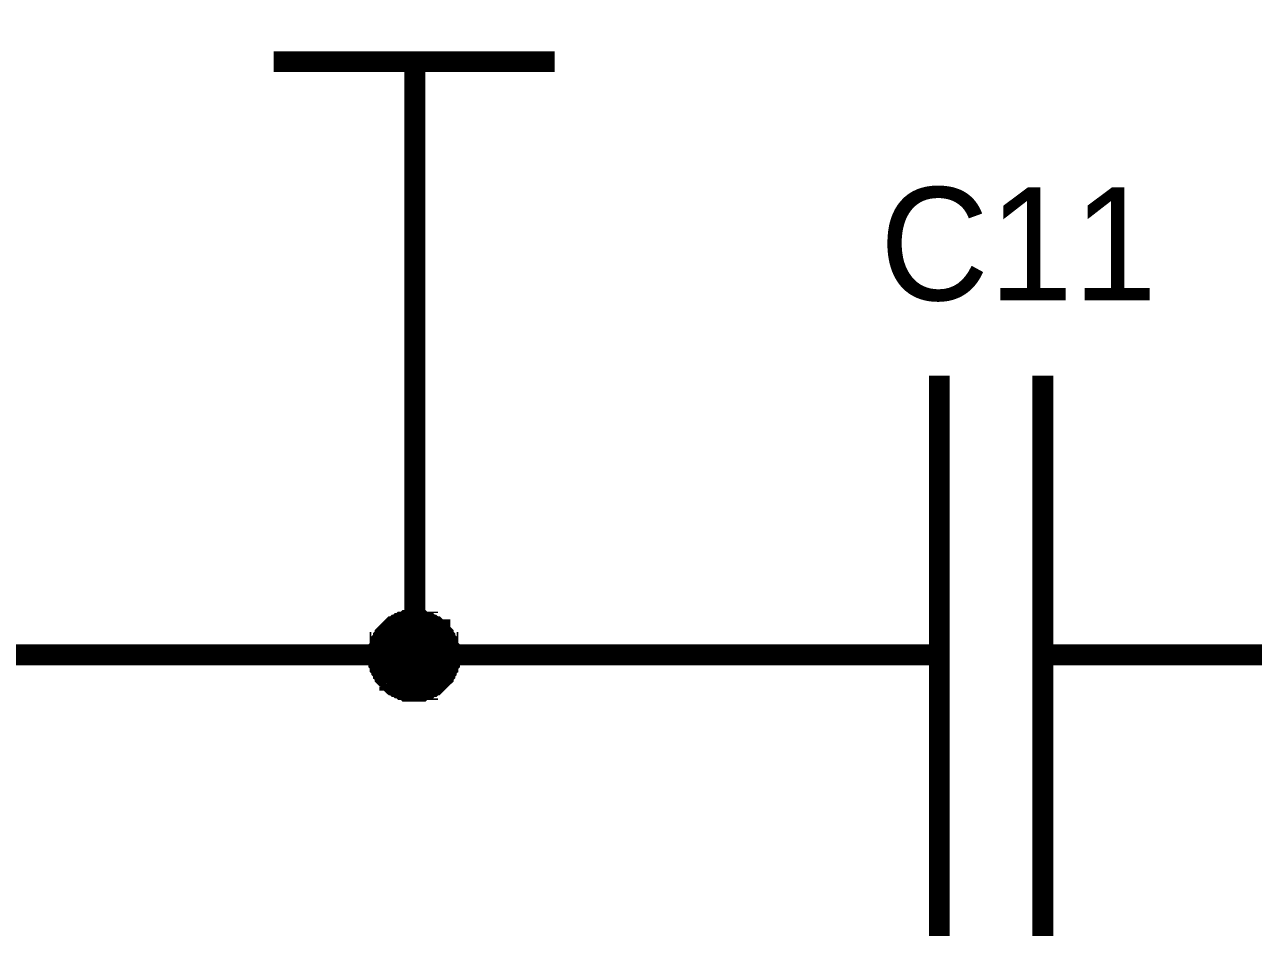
# Model space of a CAD drawing. Header units: millimetres. Extents: x 0 to 841, y 0 to 594.
# Drawn here: x 409.44 to 427.01, y 235.83 to 249.02 of the extents above; entities that cross this region are included whole.
import ezdxf

# ---------------------------------------------------------------- set-up
doc = ezdxf.new("R2010")
doc.units = ezdxf.units.MM
doc.layers.add('Sheet', color=255, linetype='Continuous')

msp = doc.modelspace()

# ---------------------------------------------------------------- linework, layer by layer
at = {"layer": 'Sheet'}
for points, const_width in [([(426.519, 239.999), (430, 239.999), (430, 249.993), (430, 259.987), (426.519, 259.987)], 0.3), ([(412.999, 248.488), (417.019, 248.488)], 0.3), ([(415.02, 248.488), (415.02, 245.995)], 0.3), ([(415.02, 245.995), (415.02, 239.999), (402.511, 239.999), (402.511, 242.492)], 0.3), ([(422.521, 235.978), (422.521, 243.996)], 0.3), ([(424.003, 235.978), (424.003, 243.996)], 0.3), ([(414.504, 239.999), (414.504, 240.021), (414.504, 240.044), (414.504, 240.066), (414.504, 240.088), (414.526, 240.111), (414.526, 240.133), (414.526, 240.178), (414.549, 240.178), (414.549, 240.201), (414.571, 240.223), (414.571, 240.246), (414.594, 240.268), (414.594, 240.291), (414.616, 240.313), (414.639, 240.336), (414.661, 240.358), (414.661, 240.358), (414.683, 240.38), (414.706, 240.403), (414.728, 240.403), (414.751, 240.425), (414.773, 240.425), (414.796, 240.448), (414.818, 240.448), (414.841, 240.47), (414.863, 240.47), (414.886, 240.47), (414.908, 240.493), (414.93, 240.493), (414.975, 240.493), (414.998, 240.493), (415.02, 240.493)], 0.3), ([(414.504, 239.999), (414.504, 240.021), (414.504, 240.044), (414.504, 240.066), (414.504, 240.088), (414.526, 240.111), (414.526, 240.133), (414.526, 240.178), (414.549, 240.178), (414.549, 240.201), (414.571, 240.223), (414.571, 240.246), (414.594, 240.268), (414.594, 240.291), (414.616, 240.313), (414.639, 240.336), (414.661, 240.358), (414.661, 240.358), (414.683, 240.38), (414.706, 240.403), (414.728, 240.403), (414.751, 240.425), (414.773, 240.425), (414.796, 240.448), (414.818, 240.448), (414.841, 240.47), (414.863, 240.47), (414.886, 240.47), (414.908, 240.493), (414.93, 240.493), (414.975, 240.493), (414.998, 240.493), (415.02, 240.493)], 0.3), ([(414.504, 239.999), (414.504, 240.021), (414.504, 240.044), (414.504, 240.066), (414.504, 240.088), (414.526, 240.111), (414.526, 240.133), (414.526, 240.178), (414.549, 240.178), (414.549, 240.201), (414.571, 240.223), (414.571, 240.246), (414.594, 240.268), (414.594, 240.291), (414.616, 240.313), (414.639, 240.336), (414.661, 240.358), (414.661, 240.358), (414.683, 240.38), (414.706, 240.403), (414.728, 240.403), (414.751, 240.425), (414.773, 240.425), (414.796, 240.448), (414.818, 240.448), (414.841, 240.47), (414.863, 240.47), (414.886, 240.47), (414.908, 240.493), (414.93, 240.493), (414.975, 240.493), (414.998, 240.493), (415.02, 240.493)], 0.3), ([(414.504, 239.999), (414.504, 240.021), (414.504, 240.044), (414.504, 240.066), (414.504, 240.088), (414.526, 240.111), (414.526, 240.133), (414.526, 240.178), (414.549, 240.178), (414.549, 240.201), (414.571, 240.223), (414.571, 240.246), (414.594, 240.268), (414.594, 240.291), (414.616, 240.313), (414.639, 240.336), (414.661, 240.358), (414.661, 240.358), (414.683, 240.38), (414.706, 240.403), (414.728, 240.403), (414.751, 240.425), (414.773, 240.425), (414.796, 240.448), (414.818, 240.448), (414.841, 240.47), (414.863, 240.47), (414.886, 240.47), (414.908, 240.493), (414.93, 240.493), (414.975, 240.493), (414.998, 240.493), (415.02, 240.493)], 0.3), ([(415.02, 240.493), (415.02, 240.493)], 0.3), ([(415.02, 240.493), (415.043, 240.493), (415.065, 240.493), (415.088, 240.493), (415.11, 240.493), (415.133, 240.47), (415.155, 240.47), (415.2, 240.47), (415.2, 240.448), (415.222, 240.448), (415.245, 240.425), (415.267, 240.425), (415.29, 240.403), (415.312, 240.403), (415.335, 240.38), (415.357, 240.358), (415.38, 240.358), (415.38, 240.336), (415.402, 240.313), (415.425, 240.291), (415.425, 240.268), (415.447, 240.246), (415.447, 240.223), (415.469, 240.201), (415.469, 240.178), (415.492, 240.178), (415.492, 240.133), (415.492, 240.111), (415.514, 240.088), (415.514, 240.066), (415.514, 240.044), (415.514, 240.021), (415.514, 239.999)], 0.3), ([(415.02, 240.493), (415.02, 240.493)], 0.3), ([(415.02, 240.493), (415.043, 240.493), (415.065, 240.493), (415.088, 240.493), (415.11, 240.493), (415.133, 240.47), (415.155, 240.47), (415.2, 240.47), (415.2, 240.448), (415.222, 240.448), (415.245, 240.425), (415.267, 240.425), (415.29, 240.403), (415.312, 240.403), (415.335, 240.38), (415.357, 240.358), (415.38, 240.358), (415.38, 240.336), (415.402, 240.313), (415.425, 240.291), (415.425, 240.268), (415.447, 240.246), (415.447, 240.223), (415.469, 240.201), (415.469, 240.178), (415.492, 240.178), (415.492, 240.133), (415.492, 240.111), (415.514, 240.088), (415.514, 240.066), (415.514, 240.044), (415.514, 240.021), (415.514, 239.999)], 0.3), ([(415.02, 240.493), (415.02, 240.493)], 0.3), ([(415.02, 240.493), (415.043, 240.493), (415.065, 240.493), (415.088, 240.493), (415.11, 240.493), (415.133, 240.47), (415.155, 240.47), (415.2, 240.47), (415.2, 240.448), (415.222, 240.448), (415.245, 240.425), (415.267, 240.425), (415.29, 240.403), (415.312, 240.403), (415.335, 240.38), (415.357, 240.358), (415.38, 240.358), (415.38, 240.336), (415.402, 240.313), (415.425, 240.291), (415.425, 240.268), (415.447, 240.246), (415.447, 240.223), (415.469, 240.201), (415.469, 240.178), (415.492, 240.178), (415.492, 240.133), (415.492, 240.111), (415.514, 240.088), (415.514, 240.066), (415.514, 240.044), (415.514, 240.021), (415.514, 239.999)], 0.3), ([(415.02, 240.493), (415.02, 240.493)], 0.3), ([(415.02, 240.493), (415.043, 240.493), (415.065, 240.493), (415.088, 240.493), (415.11, 240.493), (415.133, 240.47), (415.155, 240.47), (415.2, 240.47), (415.2, 240.448), (415.222, 240.448), (415.245, 240.425), (415.267, 240.425), (415.29, 240.403), (415.312, 240.403), (415.335, 240.38), (415.357, 240.358), (415.38, 240.358), (415.38, 240.336), (415.402, 240.313), (415.425, 240.291), (415.425, 240.268), (415.447, 240.246), (415.447, 240.223), (415.469, 240.201), (415.469, 240.178), (415.492, 240.178), (415.492, 240.133), (415.492, 240.111), (415.514, 240.088), (415.514, 240.066), (415.514, 240.044), (415.514, 240.021), (415.514, 239.999)], 0.3), ([(414.504, 239.999), (414.504, 240.021), (414.504, 240.044), (414.504, 240.066), (414.504, 240.088), (414.526, 240.111), (414.526, 240.133), (414.526, 240.178), (414.549, 240.178), (414.549, 240.201), (414.571, 240.223), (414.571, 240.246), (414.594, 240.268), (414.594, 240.291), (414.616, 240.313), (414.639, 240.336), (414.661, 240.358), (414.661, 240.358), (414.683, 240.38), (414.706, 240.403), (414.728, 240.403), (414.751, 240.425), (414.773, 240.425), (414.796, 240.448), (414.818, 240.448), (414.841, 240.47), (414.863, 240.47), (414.886, 240.47), (414.908, 240.493), (414.93, 240.493), (414.975, 240.493), (414.998, 240.493), (415.02, 240.493)], 0.0991), ([(414.504, 239.999), (414.504, 240.021), (414.504, 240.044), (414.504, 240.066), (414.504, 240.088), (414.526, 240.111), (414.526, 240.133), (414.526, 240.178), (414.549, 240.178), (414.549, 240.201), (414.571, 240.223), (414.571, 240.246), (414.594, 240.268), (414.594, 240.291), (414.616, 240.313), (414.639, 240.336), (414.661, 240.358), (414.661, 240.358), (414.683, 240.38), (414.706, 240.403), (414.728, 240.403), (414.751, 240.425), (414.773, 240.425), (414.796, 240.448), (414.818, 240.448), (414.841, 240.47), (414.863, 240.47), (414.886, 240.47), (414.908, 240.493), (414.93, 240.493), (414.975, 240.493), (414.998, 240.493), (415.02, 240.493)], 0.0991), ([(414.504, 239.999), (414.504, 240.021), (414.504, 240.044), (414.504, 240.066), (414.504, 240.088), (414.526, 240.111), (414.526, 240.133), (414.526, 240.178), (414.549, 240.178), (414.549, 240.201), (414.571, 240.223), (414.571, 240.246), (414.594, 240.268), (414.594, 240.291), (414.616, 240.313), (414.639, 240.336), (414.661, 240.358), (414.661, 240.358), (414.683, 240.38), (414.706, 240.403), (414.728, 240.403), (414.751, 240.425), (414.773, 240.425), (414.796, 240.448), (414.818, 240.448), (414.841, 240.47), (414.863, 240.47), (414.886, 240.47), (414.908, 240.493), (414.93, 240.493), (414.975, 240.493), (414.998, 240.493), (415.02, 240.493)], 0.0991), ([(414.504, 239.999), (414.504, 240.021), (414.504, 240.044), (414.504, 240.066), (414.504, 240.088), (414.526, 240.111), (414.526, 240.133), (414.526, 240.178), (414.549, 240.178), (414.549, 240.201), (414.571, 240.223), (414.571, 240.246), (414.594, 240.268), (414.594, 240.291), (414.616, 240.313), (414.639, 240.336), (414.661, 240.358), (414.661, 240.358), (414.683, 240.38), (414.706, 240.403), (414.728, 240.403), (414.751, 240.425), (414.773, 240.425), (414.796, 240.448), (414.818, 240.448), (414.841, 240.47), (414.863, 240.47), (414.886, 240.47), (414.908, 240.493), (414.93, 240.493), (414.975, 240.493), (414.998, 240.493), (415.02, 240.493)], 0.0991), ([(415.02, 240.493), (415.02, 240.493)], 0.0991), ([(415.02, 240.493), (415.043, 240.493), (415.065, 240.493), (415.088, 240.493), (415.11, 240.493), (415.133, 240.47), (415.155, 240.47), (415.2, 240.47), (415.2, 240.448), (415.222, 240.448), (415.245, 240.425), (415.267, 240.425), (415.29, 240.403), (415.312, 240.403), (415.335, 240.38), (415.357, 240.358), (415.38, 240.358), (415.38, 240.336), (415.402, 240.313), (415.425, 240.291), (415.425, 240.268), (415.447, 240.246), (415.447, 240.223), (415.469, 240.201), (415.469, 240.178), (415.492, 240.178), (415.492, 240.133), (415.492, 240.111), (415.514, 240.088), (415.514, 240.066), (415.514, 240.044), (415.514, 240.021), (415.514, 239.999)], 0.0991), ([(415.02, 240.493), (415.02, 240.493)], 0.0991), ([(415.02, 240.493), (415.043, 240.493), (415.065, 240.493), (415.088, 240.493), (415.11, 240.493), (415.133, 240.47), (415.155, 240.47), (415.2, 240.47), (415.2, 240.448), (415.222, 240.448), (415.245, 240.425), (415.267, 240.425), (415.29, 240.403), (415.312, 240.403), (415.335, 240.38), (415.357, 240.358), (415.38, 240.358), (415.38, 240.336), (415.402, 240.313), (415.425, 240.291), (415.425, 240.268), (415.447, 240.246), (415.447, 240.223), (415.469, 240.201), (415.469, 240.178), (415.492, 240.178), (415.492, 240.133), (415.492, 240.111), (415.514, 240.088), (415.514, 240.066), (415.514, 240.044), (415.514, 240.021), (415.514, 239.999)], 0.0991), ([(415.02, 240.493), (415.02, 240.493)], 0.0991), ([(415.02, 240.493), (415.043, 240.493), (415.065, 240.493), (415.088, 240.493), (415.11, 240.493), (415.133, 240.47), (415.155, 240.47), (415.2, 240.47), (415.2, 240.448), (415.222, 240.448), (415.245, 240.425), (415.267, 240.425), (415.29, 240.403), (415.312, 240.403), (415.335, 240.38), (415.357, 240.358), (415.38, 240.358), (415.38, 240.336), (415.402, 240.313), (415.425, 240.291), (415.425, 240.268), (415.447, 240.246), (415.447, 240.223), (415.469, 240.201), (415.469, 240.178), (415.492, 240.178), (415.492, 240.133), (415.492, 240.111), (415.514, 240.088), (415.514, 240.066), (415.514, 240.044), (415.514, 240.021), (415.514, 239.999)], 0.0991), ([(415.02, 240.493), (415.02, 240.493)], 0.0991), ([(415.02, 240.493), (415.043, 240.493), (415.065, 240.493), (415.088, 240.493), (415.11, 240.493), (415.133, 240.47), (415.155, 240.47), (415.2, 240.47), (415.2, 240.448), (415.222, 240.448), (415.245, 240.425), (415.267, 240.425), (415.29, 240.403), (415.312, 240.403), (415.335, 240.38), (415.357, 240.358), (415.38, 240.358), (415.38, 240.336), (415.402, 240.313), (415.425, 240.291), (415.425, 240.268), (415.447, 240.246), (415.447, 240.223), (415.469, 240.201), (415.469, 240.178), (415.492, 240.178), (415.492, 240.133), (415.492, 240.111), (415.514, 240.088), (415.514, 240.066), (415.514, 240.044), (415.514, 240.021), (415.514, 239.999)], 0.0991), ([(415.02, 239.482), (414.998, 239.482), (414.975, 239.482), (414.93, 239.482), (414.908, 239.482), (414.886, 239.505), (414.863, 239.505), (414.841, 239.505), (414.818, 239.527), (414.796, 239.527), (414.773, 239.549), (414.751, 239.549), (414.728, 239.572), (414.706, 239.572), (414.683, 239.594), (414.661, 239.617), (414.661, 239.639), (414.639, 239.639), (414.616, 239.662), (414.594, 239.684), (414.594, 239.707), (414.571, 239.729), (414.571, 239.752), (414.549, 239.774), (414.549, 239.797), (414.526, 239.819), (414.526, 239.841), (414.526, 239.864), (414.504, 239.886), (414.504, 239.909), (414.504, 239.954), (414.504, 239.976), (414.504, 239.999)], 0.3), ([(414.504, 239.999), (414.504, 239.999)], 0.3), ([(415.02, 239.482), (414.998, 239.482), (414.975, 239.482), (414.93, 239.482), (414.908, 239.482), (414.886, 239.505), (414.863, 239.505), (414.841, 239.505), (414.818, 239.527), (414.796, 239.527), (414.773, 239.549), (414.751, 239.549), (414.728, 239.572), (414.706, 239.572), (414.683, 239.594), (414.661, 239.617), (414.661, 239.639), (414.639, 239.639), (414.616, 239.662), (414.594, 239.684), (414.594, 239.707), (414.571, 239.729), (414.571, 239.752), (414.549, 239.774), (414.549, 239.797), (414.526, 239.819), (414.526, 239.841), (414.526, 239.864), (414.504, 239.886), (414.504, 239.909), (414.504, 239.954), (414.504, 239.976), (414.504, 239.999)], 0.3), ([(414.504, 239.999), (414.504, 239.999)], 0.3), ([(415.02, 239.482), (414.998, 239.482), (414.975, 239.482), (414.93, 239.482), (414.908, 239.482), (414.886, 239.505), (414.863, 239.505), (414.841, 239.505), (414.818, 239.527), (414.796, 239.527), (414.773, 239.549), (414.751, 239.549), (414.728, 239.572), (414.706, 239.572), (414.683, 239.594), (414.661, 239.617), (414.661, 239.639), (414.639, 239.639), (414.616, 239.662), (414.594, 239.684), (414.594, 239.707), (414.571, 239.729), (414.571, 239.752), (414.549, 239.774), (414.549, 239.797), (414.526, 239.819), (414.526, 239.841), (414.526, 239.864), (414.504, 239.886), (414.504, 239.909), (414.504, 239.954), (414.504, 239.976), (414.504, 239.999)], 0.3), ([(414.504, 239.999), (414.504, 239.999)], 0.3), ([(415.02, 239.482), (414.998, 239.482), (414.975, 239.482), (414.93, 239.482), (414.908, 239.482), (414.886, 239.505), (414.863, 239.505), (414.841, 239.505), (414.818, 239.527), (414.796, 239.527), (414.773, 239.549), (414.751, 239.549), (414.728, 239.572), (414.706, 239.572), (414.683, 239.594), (414.661, 239.617), (414.661, 239.639), (414.639, 239.639), (414.616, 239.662), (414.594, 239.684), (414.594, 239.707), (414.571, 239.729), (414.571, 239.752), (414.549, 239.774), (414.549, 239.797), (414.526, 239.819), (414.526, 239.841), (414.526, 239.864), (414.504, 239.886), (414.504, 239.909), (414.504, 239.954), (414.504, 239.976), (414.504, 239.999)], 0.3), ([(414.504, 239.999), (414.504, 239.999)], 0.3), ([(415.02, 239.999), (420.006, 239.999)], 0.3), ([(415.514, 239.999), (415.514, 239.976), (415.514, 239.954), (415.514, 239.909), (415.514, 239.886), (415.492, 239.864), (415.492, 239.841), (415.492, 239.819), (415.469, 239.797), (415.469, 239.774), (415.447, 239.752), (415.447, 239.729), (415.425, 239.707), (415.425, 239.684), (415.402, 239.662), (415.38, 239.639), (415.38, 239.639), (415.357, 239.617), (415.335, 239.594), (415.312, 239.572), (415.29, 239.572), (415.267, 239.549), (415.245, 239.549), (415.222, 239.527), (415.2, 239.527), (415.2, 239.505), (415.155, 239.505), (415.133, 239.505), (415.11, 239.482), (415.088, 239.482), (415.065, 239.482), (415.043, 239.482), (415.02, 239.482)], 0.3), ([(415.514, 239.999), (415.514, 239.976), (415.514, 239.954), (415.514, 239.909), (415.514, 239.886), (415.492, 239.864), (415.492, 239.841), (415.492, 239.819), (415.469, 239.797), (415.469, 239.774), (415.447, 239.752), (415.447, 239.729), (415.425, 239.707), (415.425, 239.684), (415.402, 239.662), (415.38, 239.639), (415.38, 239.639), (415.357, 239.617), (415.335, 239.594), (415.312, 239.572), (415.29, 239.572), (415.267, 239.549), (415.245, 239.549), (415.222, 239.527), (415.2, 239.527), (415.2, 239.505), (415.155, 239.505), (415.133, 239.505), (415.11, 239.482), (415.088, 239.482), (415.065, 239.482), (415.043, 239.482), (415.02, 239.482)], 0.3), ([(415.514, 239.999), (415.514, 239.976), (415.514, 239.954), (415.514, 239.909), (415.514, 239.886), (415.492, 239.864), (415.492, 239.841), (415.492, 239.819), (415.469, 239.797), (415.469, 239.774), (415.447, 239.752), (415.447, 239.729), (415.425, 239.707), (415.425, 239.684), (415.402, 239.662), (415.38, 239.639), (415.38, 239.639), (415.357, 239.617), (415.335, 239.594), (415.312, 239.572), (415.29, 239.572), (415.267, 239.549), (415.245, 239.549), (415.222, 239.527), (415.2, 239.527), (415.2, 239.505), (415.155, 239.505), (415.133, 239.505), (415.11, 239.482), (415.088, 239.482), (415.065, 239.482), (415.043, 239.482), (415.02, 239.482)], 0.3), ([(415.514, 239.999), (415.514, 239.976), (415.514, 239.954), (415.514, 239.909), (415.514, 239.886), (415.492, 239.864), (415.492, 239.841), (415.492, 239.819), (415.469, 239.797), (415.469, 239.774), (415.447, 239.752), (415.447, 239.729), (415.425, 239.707), (415.425, 239.684), (415.402, 239.662), (415.38, 239.639), (415.38, 239.639), (415.357, 239.617), (415.335, 239.594), (415.312, 239.572), (415.29, 239.572), (415.267, 239.549), (415.245, 239.549), (415.222, 239.527), (415.2, 239.527), (415.2, 239.505), (415.155, 239.505), (415.133, 239.505), (415.11, 239.482), (415.088, 239.482), (415.065, 239.482), (415.043, 239.482), (415.02, 239.482)], 0.3), ([(415.514, 239.999), (415.514, 239.999), (415.514, 239.999), (415.514, 239.999), (415.514, 239.999), (415.514, 239.999), (415.514, 239.999), (415.514, 239.999), (415.514, 239.999), (415.514, 239.999), (415.514, 239.999), (415.514, 239.999), (415.514, 239.999), (415.514, 239.999), (415.514, 239.999), (415.514, 239.999), (415.514, 239.999), (415.514, 239.999), (415.514, 239.999), (415.514, 239.999), (415.514, 239.999), (415.514, 239.999), (415.514, 239.999), (415.514, 239.999), (415.514, 239.999), (415.514, 239.999), (415.514, 239.999), (415.514, 239.999), (415.514, 239.999), (415.514, 239.999), (415.514, 239.999), (415.514, 239.999), (415.514, 239.999)], 0.3), ([(415.514, 239.999), (415.514, 239.999)], 0.3), ([(415.514, 239.999), (415.514, 239.999), (415.514, 239.999), (415.514, 239.999), (415.514, 239.999), (415.514, 239.999), (415.514, 239.999), (415.514, 239.999), (415.514, 239.999), (415.514, 239.999), (415.514, 239.999), (415.514, 239.999), (415.514, 239.999), (415.514, 239.999), (415.514, 239.999), (415.514, 239.999), (415.514, 239.999), (415.514, 239.999), (415.514, 239.999), (415.514, 239.999), (415.514, 239.999), (415.514, 239.999), (415.514, 239.999), (415.514, 239.999), (415.514, 239.999), (415.514, 239.999), (415.514, 239.999), (415.514, 239.999), (415.514, 239.999), (415.514, 239.999), (415.514, 239.999), (415.514, 239.999), (415.514, 239.999)], 0.3), ([(415.514, 239.999), (415.514, 239.999)], 0.3), ([(415.514, 239.999), (415.514, 239.999), (415.514, 239.999), (415.514, 239.999), (415.514, 239.999), (415.514, 239.999), (415.514, 239.999), (415.514, 239.999), (415.514, 239.999), (415.514, 239.999), (415.514, 239.999), (415.514, 239.999), (415.514, 239.999), (415.514, 239.999), (415.514, 239.999), (415.514, 239.999), (415.514, 239.999), (415.514, 239.999), (415.514, 239.999), (415.514, 239.999), (415.514, 239.999), (415.514, 239.999), (415.514, 239.999), (415.514, 239.999), (415.514, 239.999), (415.514, 239.999), (415.514, 239.999), (415.514, 239.999), (415.514, 239.999), (415.514, 239.999), (415.514, 239.999), (415.514, 239.999), (415.514, 239.999)], 0.3), ([(415.514, 239.999), (415.514, 239.999)], 0.3), ([(415.514, 239.999), (415.514, 239.999), (415.514, 239.999), (415.514, 239.999), (415.514, 239.999), (415.514, 239.999), (415.514, 239.999), (415.514, 239.999), (415.514, 239.999), (415.514, 239.999), (415.514, 239.999), (415.514, 239.999), (415.514, 239.999), (415.514, 239.999), (415.514, 239.999), (415.514, 239.999), (415.514, 239.999), (415.514, 239.999), (415.514, 239.999), (415.514, 239.999), (415.514, 239.999), (415.514, 239.999), (415.514, 239.999), (415.514, 239.999), (415.514, 239.999), (415.514, 239.999), (415.514, 239.999), (415.514, 239.999), (415.514, 239.999), (415.514, 239.999), (415.514, 239.999), (415.514, 239.999), (415.514, 239.999)], 0.3), ([(415.514, 239.999), (415.514, 239.999)], 0.3), ([(422.521, 239.999), (420.006, 239.999)], 0.3), ([(424.003, 239.999), (426.519, 239.999)], 0.3), ([(415.02, 239.482), (414.998, 239.482), (414.975, 239.482), (414.93, 239.482), (414.908, 239.482), (414.886, 239.505), (414.863, 239.505), (414.841, 239.505), (414.818, 239.527), (414.796, 239.527), (414.773, 239.549), (414.751, 239.549), (414.728, 239.572), (414.706, 239.572), (414.683, 239.594), (414.661, 239.617), (414.661, 239.639), (414.639, 239.639), (414.616, 239.662), (414.594, 239.684), (414.594, 239.707), (414.571, 239.729), (414.571, 239.752), (414.549, 239.774), (414.549, 239.797), (414.526, 239.819), (414.526, 239.841), (414.526, 239.864), (414.504, 239.886), (414.504, 239.909), (414.504, 239.954), (414.504, 239.976), (414.504, 239.999)], 0.0991), ([(414.504, 239.999), (414.504, 239.999)], 0.0991), ([(415.02, 239.482), (414.998, 239.482), (414.975, 239.482), (414.93, 239.482), (414.908, 239.482), (414.886, 239.505), (414.863, 239.505), (414.841, 239.505), (414.818, 239.527), (414.796, 239.527), (414.773, 239.549), (414.751, 239.549), (414.728, 239.572), (414.706, 239.572), (414.683, 239.594), (414.661, 239.617), (414.661, 239.639), (414.639, 239.639), (414.616, 239.662), (414.594, 239.684), (414.594, 239.707), (414.571, 239.729), (414.571, 239.752), (414.549, 239.774), (414.549, 239.797), (414.526, 239.819), (414.526, 239.841), (414.526, 239.864), (414.504, 239.886), (414.504, 239.909), (414.504, 239.954), (414.504, 239.976), (414.504, 239.999)], 0.0991), ([(414.504, 239.999), (414.504, 239.999)], 0.0991), ([(415.02, 239.482), (414.998, 239.482), (414.975, 239.482), (414.93, 239.482), (414.908, 239.482), (414.886, 239.505), (414.863, 239.505), (414.841, 239.505), (414.818, 239.527), (414.796, 239.527), (414.773, 239.549), (414.751, 239.549), (414.728, 239.572), (414.706, 239.572), (414.683, 239.594), (414.661, 239.617), (414.661, 239.639), (414.639, 239.639), (414.616, 239.662), (414.594, 239.684), (414.594, 239.707), (414.571, 239.729), (414.571, 239.752), (414.549, 239.774), (414.549, 239.797), (414.526, 239.819), (414.526, 239.841), (414.526, 239.864), (414.504, 239.886), (414.504, 239.909), (414.504, 239.954), (414.504, 239.976), (414.504, 239.999)], 0.0991), ([(414.504, 239.999), (414.504, 239.999)], 0.0991), ([(415.02, 239.482), (414.998, 239.482), (414.975, 239.482), (414.93, 239.482), (414.908, 239.482), (414.886, 239.505), (414.863, 239.505), (414.841, 239.505), (414.818, 239.527), (414.796, 239.527), (414.773, 239.549), (414.751, 239.549), (414.728, 239.572), (414.706, 239.572), (414.683, 239.594), (414.661, 239.617), (414.661, 239.639), (414.639, 239.639), (414.616, 239.662), (414.594, 239.684), (414.594, 239.707), (414.571, 239.729), (414.571, 239.752), (414.549, 239.774), (414.549, 239.797), (414.526, 239.819), (414.526, 239.841), (414.526, 239.864), (414.504, 239.886), (414.504, 239.909), (414.504, 239.954), (414.504, 239.976), (414.504, 239.999)], 0.0991), ([(414.504, 239.999), (414.504, 239.999)], 0.0991), ([(415.514, 239.999), (415.514, 239.976), (415.514, 239.954), (415.514, 239.909), (415.514, 239.886), (415.492, 239.864), (415.492, 239.841), (415.492, 239.819), (415.469, 239.797), (415.469, 239.774), (415.447, 239.752), (415.447, 239.729), (415.425, 239.707), (415.425, 239.684), (415.402, 239.662), (415.38, 239.639), (415.38, 239.639), (415.357, 239.617), (415.335, 239.594), (415.312, 239.572), (415.29, 239.572), (415.267, 239.549), (415.245, 239.549), (415.222, 239.527), (415.2, 239.527), (415.2, 239.505), (415.155, 239.505), (415.133, 239.505), (415.11, 239.482), (415.088, 239.482), (415.065, 239.482), (415.043, 239.482), (415.02, 239.482)], 0.0991), ([(415.514, 239.999), (415.514, 239.976), (415.514, 239.954), (415.514, 239.909), (415.514, 239.886), (415.492, 239.864), (415.492, 239.841), (415.492, 239.819), (415.469, 239.797), (415.469, 239.774), (415.447, 239.752), (415.447, 239.729), (415.425, 239.707), (415.425, 239.684), (415.402, 239.662), (415.38, 239.639), (415.38, 239.639), (415.357, 239.617), (415.335, 239.594), (415.312, 239.572), (415.29, 239.572), (415.267, 239.549), (415.245, 239.549), (415.222, 239.527), (415.2, 239.527), (415.2, 239.505), (415.155, 239.505), (415.133, 239.505), (415.11, 239.482), (415.088, 239.482), (415.065, 239.482), (415.043, 239.482), (415.02, 239.482)], 0.0991), ([(415.514, 239.999), (415.514, 239.976), (415.514, 239.954), (415.514, 239.909), (415.514, 239.886), (415.492, 239.864), (415.492, 239.841), (415.492, 239.819), (415.469, 239.797), (415.469, 239.774), (415.447, 239.752), (415.447, 239.729), (415.425, 239.707), (415.425, 239.684), (415.402, 239.662), (415.38, 239.639), (415.38, 239.639), (415.357, 239.617), (415.335, 239.594), (415.312, 239.572), (415.29, 239.572), (415.267, 239.549), (415.245, 239.549), (415.222, 239.527), (415.2, 239.527), (415.2, 239.505), (415.155, 239.505), (415.133, 239.505), (415.11, 239.482), (415.088, 239.482), (415.065, 239.482), (415.043, 239.482), (415.02, 239.482)], 0.0991), ([(415.514, 239.999), (415.514, 239.976), (415.514, 239.954), (415.514, 239.909), (415.514, 239.886), (415.492, 239.864), (415.492, 239.841), (415.492, 239.819), (415.469, 239.797), (415.469, 239.774), (415.447, 239.752), (415.447, 239.729), (415.425, 239.707), (415.425, 239.684), (415.402, 239.662), (415.38, 239.639), (415.38, 239.639), (415.357, 239.617), (415.335, 239.594), (415.312, 239.572), (415.29, 239.572), (415.267, 239.549), (415.245, 239.549), (415.222, 239.527), (415.2, 239.527), (415.2, 239.505), (415.155, 239.505), (415.133, 239.505), (415.11, 239.482), (415.088, 239.482), (415.065, 239.482), (415.043, 239.482), (415.02, 239.482)], 0.0991), ([(415.514, 239.999), (415.514, 239.999), (415.514, 239.999), (415.514, 239.999), (415.514, 239.999), (415.514, 239.999), (415.514, 239.999), (415.514, 239.999), (415.514, 239.999), (415.514, 239.999), (415.514, 239.999), (415.514, 239.999), (415.514, 239.999), (415.514, 239.999), (415.514, 239.999), (415.514, 239.999), (415.514, 239.999), (415.514, 239.999), (415.514, 239.999), (415.514, 239.999), (415.514, 239.999), (415.514, 239.999), (415.514, 239.999), (415.514, 239.999), (415.514, 239.999), (415.514, 239.999), (415.514, 239.999), (415.514, 239.999), (415.514, 239.999), (415.514, 239.999), (415.514, 239.999), (415.514, 239.999), (415.514, 239.999)], 0.0991), ([(415.514, 239.999), (415.514, 239.999)], 0.0991), ([(415.514, 239.999), (415.514, 239.999), (415.514, 239.999), (415.514, 239.999), (415.514, 239.999), (415.514, 239.999), (415.514, 239.999), (415.514, 239.999), (415.514, 239.999), (415.514, 239.999), (415.514, 239.999), (415.514, 239.999), (415.514, 239.999), (415.514, 239.999), (415.514, 239.999), (415.514, 239.999), (415.514, 239.999), (415.514, 239.999), (415.514, 239.999), (415.514, 239.999), (415.514, 239.999), (415.514, 239.999), (415.514, 239.999), (415.514, 239.999), (415.514, 239.999), (415.514, 239.999), (415.514, 239.999), (415.514, 239.999), (415.514, 239.999), (415.514, 239.999), (415.514, 239.999), (415.514, 239.999), (415.514, 239.999)], 0.0991), ([(415.514, 239.999), (415.514, 239.999)], 0.0991), ([(415.514, 239.999), (415.514, 239.999), (415.514, 239.999), (415.514, 239.999), (415.514, 239.999), (415.514, 239.999), (415.514, 239.999), (415.514, 239.999), (415.514, 239.999), (415.514, 239.999), (415.514, 239.999), (415.514, 239.999), (415.514, 239.999), (415.514, 239.999), (415.514, 239.999), (415.514, 239.999), (415.514, 239.999), (415.514, 239.999), (415.514, 239.999), (415.514, 239.999), (415.514, 239.999), (415.514, 239.999), (415.514, 239.999), (415.514, 239.999), (415.514, 239.999), (415.514, 239.999), (415.514, 239.999), (415.514, 239.999), (415.514, 239.999), (415.514, 239.999), (415.514, 239.999), (415.514, 239.999), (415.514, 239.999)], 0.0991), ([(415.514, 239.999), (415.514, 239.999)], 0.0991), ([(415.514, 239.999), (415.514, 239.999), (415.514, 239.999), (415.514, 239.999), (415.514, 239.999), (415.514, 239.999), (415.514, 239.999), (415.514, 239.999), (415.514, 239.999), (415.514, 239.999), (415.514, 239.999), (415.514, 239.999), (415.514, 239.999), (415.514, 239.999), (415.514, 239.999), (415.514, 239.999), (415.514, 239.999), (415.514, 239.999), (415.514, 239.999), (415.514, 239.999), (415.514, 239.999), (415.514, 239.999), (415.514, 239.999), (415.514, 239.999), (415.514, 239.999), (415.514, 239.999), (415.514, 239.999), (415.514, 239.999), (415.514, 239.999), (415.514, 239.999), (415.514, 239.999), (415.514, 239.999), (415.514, 239.999)], 0.0991), ([(415.514, 239.999), (415.514, 239.999)], 0.0991)]:
    msp.add_lwpolyline(points, dxfattribs=dict(at, const_width=const_width))
at = {"layer": 'Sheet', "const_width": 0.508}
msp.add_lwpolyline([(414.745, 240, 1), (415.253, 240, 1)], format="xyb", close=True, dxfattribs=at)

# ---------------------------------------------------------------- texts
at = {"layer": 'Sheet'}
msp.add_text('C11', height=1.6171, dxfattribs=at).set_placement((421.668, 245.074))

doc.saveas('drawing.dxf')
